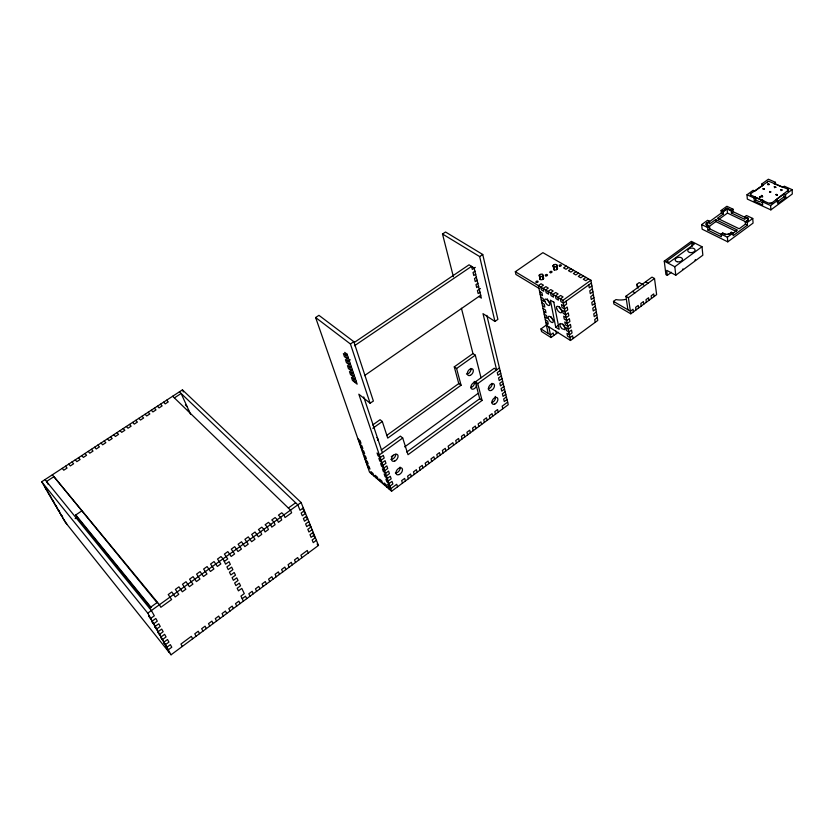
<?xml version="1.0" encoding="UTF-8"?>
<svg xmlns="http://www.w3.org/2000/svg" width="834" height="834" viewBox="0 0 834 834"><rect width="100%" height="100%" fill="white"/><g stroke="black" fill="none" stroke-linecap="round" stroke-linejoin="round"><path stroke-width="1.25" d="M745.273 222.011L748.213 220.082L747.879 218.028L748.181 219.613L745.273 222.011L745.429 224.158L739.195 228.766L717.417 218.279L723.286 213.994L723.099 211.867L727.123 208.948L731.262 210.898L731.428 213.024L744.908 219.405L744.991 216.6L746.482 215.506L752.758 218.456L753.071 223.095L727.769 241.85L702.134 229.173L701.675 224.586L707.566 220.312L709.213 221.114L709.765 223.846L715.666 219.55L737.433 230.069L732.2 233.947M748.369 219.759L748.223 218.821M556.726 269.622L557.519 268.569L556.445 264.67A1.991 1.241 -10.7 0 0 553.651 264.889L553.088 265.493L553.672 268.538A1.991 1.251 -10.7 0 0 554.078 269.726L553.567 266.713M706.481 223.283L706.606 224.992M748.265 219.488L748.296 219.947M750.391 193.978L750.85 195.073L768.239 202.985L770.303 203.235L772.399 202.516L788.526 190.058L787.671 189.068L768.5 181.166L750.61 193.738L750.475 195.25M542.955 275.522L542.027 276.398A1.991 1.251 -11.2 0 1 539.65 276.471L539.337 276.252A1.991 1.251 -11.2 0 1 539.348 274.98L539.661 274.678A1.991 1.251 -11.2 0 1 542.444 274.355L542.757 274.584A1.991 1.251 -11.2 0 1 542.955 275.522L543.559 278.566L543.049 279.202L542.361 276.2M706.429 223.366L709.213 221.114M553.672 268.538L554.224 267.943L553.651 264.889M553.088 265.493A1.991 1.241 -10.7 0 0 553.495 266.682L553.88 266.849A1.991 1.241 -10.7 0 0 556.278 266.463L556.935 265.525L556.476 264.68M781.833 190.548L781.468 189.975L780.968 190.632M769.511 192.164L770.72 192.237M762.286 196.355L761.942 195.802L761.452 196.438M768.865 184.804L768.51 184.241L767.822 184.741M750.548 193.79L750.464 194.374M709.254 221.573L706.273 224.627L707.055 225.795L709.578 226.712L707.357 225.972M785.555 194.489L785.701 197.679L777.778 203.559L777.611 200.368L776.173 199.722L784.116 193.853L785.555 194.489L792.112 189.641L784.252 186.19L783.105 187.514M171.064 654.794L318.494 545.415L301.095 502.495L182.427 389.864L41.7 481.75L65.333 522.293L171.064 654.794L147.754 613.157L41.7 481.75M391.605 491.226L358.828 394.19L370.098 403.208L373.382 401.05L353.824 341.679L318.942 315.335L315.617 317.525L369.545 472.2L391.605 491.226L508.271 404.688L486.837 315.367M625.239 299.479A15.929 10.206 -8.2 0 1 615.951 299.594L613.49 301.387L613.897 303.972L630.785 313.803L656.629 294.642L654.513 278.504L651.99 277.117L625.896 296.258L627.919 309.768M761.984 186.065L761.849 183.96L763.235 185.023L754.551 191.351L753.175 190.277L747.003 194.76L747.306 199.076L770.866 209.887L792.3 193.988L792.112 189.641M752.758 218.456L747.274 222.511L747.452 225.117L733.169 235.699L732.961 233.093L731.262 232.259L729.552 234.01M729.562 234L731.262 232.259M316.42 540.286L313.25 542.632L312.177 539.994L315.346 537.649L313.907 536.252M507.03 399.538L504.289 401.561L503.663 398.975L506.415 396.942M667.304 275.345L666.689 270.331L675.801 275.21L702.854 255.204L702.009 246.728L691.376 241.349L664.26 261.146L665.918 274.605L667.304 275.345L671.443 272.301M727.769 241.85L727.384 237.221L732.961 233.093M770.866 209.887L770.626 205.539L777.611 200.368M777.017 202.037L783.95 196.897L784.137 194.312M242.204 598.676L245.53 596.206L246.708 598.676M507.656 402.113L502.172 406.168L502.798 408.743M505.164 391.74L502.402 393.773L503.038 396.379L505.79 394.346M701.675 224.586L707.743 227.567L707.993 230.153L721.379 236.762L721.16 234.156L722.682 233.03C724.475 235.313 732.127 233.666 727.582 234.323M747.639 220.885L747.952 218.518M597.3 317.618L594.736 319.505L595.215 322.32M503.903 386.507L501.14 388.54L501.776 391.156L504.539 389.134M312.114 529.663L308.914 532.009L307.819 529.329L311.03 526.984L309.581 525.587M630.785 313.803L628.398 297.686L654.513 278.504M546.468 325.364L570.487 340.481L597.78 320.433L590.931 280.255L542.892 252.66L515.329 271.728L515.912 274.438L538.941 288.345M762.641 199.545L759.555 201.807L755.802 200.097L754.322 201.182L762.672 205.008L762.474 201.818L763.694 200.921L755.281 197.543M761.254 202.579L763.308 201.067M313.198 532.332L310.008 534.677L311.092 537.346L314.272 535.001L312.833 533.604M675.801 275.21L674.81 266.744L702.009 246.728M691.74 242.819L666.72 261.105L669.222 262.439L694.263 244.101L691.74 242.819L692.116 246.437M502.641 381.232L499.858 383.265L500.494 385.902L503.277 383.869M406.773 452.059L479.696 398.725L475.359 381.899L494.218 368.253L496.626 369.91L483.011 313.657L494.948 321.444L497.888 319.37L482.74 254.485L445.533 232.008L442.5 234.01L453.404 276.794M754.322 201.182L754.113 198.002L755.333 197.116M761.849 183.96L768.375 179.206L775.443 182.312L774.035 183.824M637.186 286.906L636.811 284.331L639.23 282.559L643.712 285.051M309.935 524.294L306.724 526.64L305.619 523.94L308.841 521.594M596.81 314.793L594.246 316.67L593.756 313.834L596.331 311.958M475.359 381.899L477.746 383.598L482.073 400.445L408.014 454.697L402.707 437.996L400.403 436.13L381.148 450.068M501.37 375.915L498.576 377.948L499.222 380.606L502.005 378.573M391.271 456.657L393.335 455.156M404.678 446.888L477.83 393.575M595.841 309.112L593.266 310.988L592.776 308.132L595.361 306.255M707.743 227.567L715.843 221.563L715.666 219.55M718.574 219.561L727.467 213.077L727.123 208.948M731.262 210.898L732.982 209.157L726.873 206.279L721.097 210.481L721.327 213.066L708.848 222.136M707.993 230.153L709.776 228.85L709.578 226.712M731.428 213.024L733.19 211.742L732.982 209.157M500.077 370.567L497.283 372.6L497.929 375.279L500.723 373.246M594.871 303.388L592.286 305.265L591.786 302.388L594.381 300.511M723.099 211.867L722.755 211.263L727.05 208.146L731.501 210.241M722.797 211.721L727.05 208.146M707.743 226.358L707.451 223.262L709.567 221.719M547.177 324.457L540.985 328.919L541.516 331.494L550.993 337.52L558.217 332.266M306.631 516.152L303.399 518.508L304.514 521.229L307.736 518.873L306.286 517.487M303.295 507.916L300.042 510.272L297.821 504.851L179.414 391.834M593.891 297.613L591.285 299.5L590.785 296.602L593.391 294.715M402.707 437.996L379.345 454.937L377.062 453.018L377.969 455.677L380.241 457.585L383.306 455.364L384.193 458.012L381.138 460.232L378.865 458.314L379.751 460.952L382.024 462.87L385.079 460.649L385.954 463.277L382.91 465.497L380.638 463.579L381.524 466.185L383.796 468.114L386.83 465.893L387.706 468.499L384.672 470.72L382.41 468.791L383.286 471.387L385.548 473.316L388.571 471.095L389.447 473.681L386.423 475.901L384.161 473.973L385.037 476.548L387.299 478.476L390.312 476.266L391.167 478.831L388.164 481.051L385.913 479.123L386.778 481.677L389.03 483.605L392.022 481.395L392.877 483.949L389.885 486.159L387.643 484.22L389.353 489.297M477.746 383.598L499.441 367.877M553.755 301.95L559.197 329.357L555.725 327.199L558.332 325.312M461.421 308.257L472.972 353.564L454.28 366.866L456.584 368.513L461.066 385.235L387.737 438.1L382.295 421.504L380.064 419.711L372.683 424.975M592.901 291.806L590.284 293.693L589.784 290.774L592.401 288.887M147.754 613.157L301.095 502.495M224.294 561.438L227.745 558.947L224.409 554.078L227.849 551.608L231.174 556.466L234.604 553.984L231.279 549.137L234.698 546.666L238.024 551.514L241.433 549.053L238.117 544.206L241.516 541.756L244.842 546.593L248.23 544.143L244.915 539.306L248.303 536.867L251.618 541.693L254.995 539.254L251.691 534.438L255.058 532.009L258.363 536.815L261.73 534.385L260.562 531.748L258.425 529.58L261.782 527.161L263.919 529.319L265.076 531.956L268.423 529.538L267.276 526.9L265.129 524.753L268.475 522.345L270.623 524.492L271.759 527.13L275.095 524.722L273.959 522.084L271.801 519.947L275.126 517.549L277.284 519.676L278.42 522.324L281.725 519.926L280.61 517.278L278.441 515.162L281.756 512.774L283.925 514.891L285.04 517.539L291.629 512.774L290.524 510.127L172.669 396.244M591.9 285.958L589.284 287.845L588.773 284.905M386.569 435.536L458.773 383.577L454.28 366.866M149.411 608.101L157.449 602.315M288.356 508.021L295.643 502.766M570.487 340.481L562.867 300.355L590.931 280.255M591.4 283.018L563.388 303.117L560.907 301.616L560.375 298.853L563.054 296.935L560.573 295.455L557.894 297.363L558.426 300.115L555.955 298.624L555.423 295.872L558.102 293.964L555.642 292.494L552.963 294.392L553.495 297.144L551.045 295.663L550.513 292.922L553.182 291.014L550.732 289.554L548.063 291.441L548.605 294.193L546.176 292.724L545.634 289.982L548.303 288.095L545.874 286.635L543.205 288.522L543.758 291.254L541.349 289.825L540.786 287.063L543.455 285.186L541.047 283.748L538.389 285.614L548.115 333.454M372.777 428.29L382.295 421.504M456.584 368.513L475.297 355.169L472.972 353.564M585.906 277.368L583.279 279.244L585.791 280.693L588.418 278.806M580.923 274.511L578.306 276.367L580.787 277.805L583.414 275.939M575.981 271.665L573.365 273.521L575.825 274.949L578.452 273.083M571.071 268.85L568.454 270.696L570.904 272.103L573.521 270.258M566.192 266.046L563.586 267.881L566.015 269.288L568.632 267.443M554.151 269.757L553.495 266.682M356.441 381.18L354.815 382.306L344.713 352.375L347.08 354.21L357.161 384.161L352.469 380.45L351.479 377.51L353.824 379.366L355.451 378.24M364.479 375.613L480.832 295.142M354.46 375.279L352.824 376.405L350.478 374.56L349.477 371.599L351.823 373.444L353.46 372.318M480.394 288.522L477.423 290.576L478.143 293.547L480.123 292.181M352.459 369.347L350.822 370.473L348.466 368.628L347.455 365.646L349.811 367.481L351.458 366.355M477.965 283.216L475.974 284.592L476.694 287.584L478.685 286.218M350.447 363.363L348.8 364.489L346.444 362.654L345.422 359.642L347.778 361.476L350.259 359.788M476.516 277.19L474.515 278.556L475.244 281.579L477.246 280.214M475.787 274.157L473.785 275.533L473.045 272.489L475.057 271.113M347.403 354.294L345.735 355.42L343.379 353.595L344.4 356.629L346.756 358.453L348.414 357.327M475.328 267.38L472.305 269.434L471.564 266.369L354.481 345.745M315.617 317.525L350.426 343.983L353.824 341.679M442.5 234.01L479.654 256.57L482.74 254.485M354.252 342.493L469.042 264.805L474.087 267.933L481.354 298.113L478.862 296.508M150.839 607.83L77.155 517.299L75.8 514.922L82.274 510.575M75.133 518.654L77.155 517.299M174.379 397.891L181.124 393.481L190.663 414.394M543.111 279.161L542.642 279.453A1.991 1.251 -11.2 0 1 540.265 279.515L539.952 279.296A1.991 1.251 -11.2 0 1 539.963 278.024M774.432 187.285C775.14 186.263 775.193 187.337 774.452 187.744M769.907 203.267L770.929 203.611L771.804 202.86M767.614 181.416L767.53 181.927M724.61 233.979L725.601 234.761M553.922 269.663L554.464 269.893A1.991 1.251 -10.7 0 0 556.862 269.507L556.278 266.463M774.296 183.626L782.011 187.024M774.181 186.535L776.11 187.379M783.95 196.897L785.701 197.679M747.003 194.76L754.113 198.002M762.474 201.818L770.626 205.539M744.991 216.6L747.921 218.498M727.092 208.604L731.533 210.7M745.023 217.059L747.723 218.362M733.19 211.742L747.472 218.55M747.535 220.332L747.691 217.893M727.467 213.077L747.274 222.511M721.097 210.481L722.755 211.263M745.429 224.158L747.452 225.117M721.327 213.066L723.286 213.994M715.843 221.563L736.453 231.539M709.307 226.921L706.544 224.919M721.16 234.156L727.384 237.221M709.776 228.85L722.067 234.886M706.878 225.243L709.254 226.462M664.26 261.146L674.81 266.744M645.526 281.871L648.039 283.258M632.474 291.431L634.976 292.849M625.896 296.258L628.398 297.686M613.49 301.387L630.4 311.207L633.016 309.268L633.402 311.864M515.329 271.728L562.867 300.355M553.891 302.273L550.377 300.157L555.725 327.199M539.567 291.441L541.975 292.901L542.517 295.611L540.119 294.152M540.713 297.05L543.101 298.509L543.685 301.387L541.297 299.927M541.881 302.794L544.268 304.254L544.842 307.12L542.465 305.651M543.038 308.497L545.426 309.967L545.999 312.802L543.622 311.332M544.195 314.157L546.572 315.638L547.135 318.452L544.769 316.972M545.342 319.787L547.709 321.267L548.272 324.061L545.905 322.581M540.985 328.919L550.471 334.945L553.192 332.974L553.703 335.549M458.773 383.577L461.066 385.235M479.696 398.725L482.073 400.445M540.203 279.473L539.348 274.98M788.088 189.308L788.339 190.006M357.901 438.788L360.09 440.633L361.007 443.261L358.808 441.415M359.725 444.032L361.914 445.877L362.821 448.483L360.632 446.638M361.539 449.234L363.728 451.09L364.625 453.675L362.446 451.819M363.343 454.405L365.521 456.261L366.418 458.825L364.239 456.969M365.125 459.534L367.304 461.39L368.19 463.944L366.022 462.088M366.908 464.621L369.076 466.487L369.962 469.021L367.794 467.155M388.498 486.764L390.75 488.693L396.713 484.283L397.557 486.816M564.879 327.074L562.7 323.988M302.961 509.282L304.41 510.669L301.168 513.025L302.283 515.777L305.525 513.421L304.076 512.024M185.377 404.917L187.097 406.575M187.765 410.14L189.474 411.798M317.066 544.018L318.494 545.415M166.581 400.216L168.28 401.884L165.226 403.885L163.527 402.207M160.462 404.209L162.15 405.887L159.085 407.899L157.397 406.21M154.321 408.222L156 409.911L152.914 411.923L151.235 410.234M148.15 412.246L149.828 413.945L146.732 415.968L145.053 414.269M141.947 416.291L143.625 418.001L140.508 420.034L138.84 418.324M135.733 420.357L137.391 422.077L134.264 424.12L132.606 422.4M129.478 424.433L131.136 426.164L127.998 428.217L126.351 426.487M123.203 428.53L124.85 430.281L121.701 432.335L120.054 430.594M116.906 432.648L118.543 434.399L115.373 436.474L113.737 434.712M110.578 436.787L112.204 438.548L109.025 440.623L107.398 438.851M104.219 440.936L105.835 442.708L102.645 444.793L101.029 443.01M97.828 445.095L99.444 446.888L96.233 448.984L94.628 447.191M91.417 449.286L93.022 451.09L89.801 453.196L88.206 451.382M84.985 453.488L86.569 455.301L83.337 457.418L81.753 455.604M78.511 457.71L80.095 459.534L76.853 461.661L75.269 459.826M72.016 461.953L73.59 463.787L70.327 465.925L68.763 464.079M65.5 466.216L67.064 468.062L63.78 470.209L62.227 468.354M52.365 474.786L159.44 604.723L160.847 607.298L171.627 599.521L168.228 594.548L171.804 591.973L175.192 596.936L178.757 594.361L175.38 589.398L178.935 586.834L182.312 591.786L185.857 589.221L182.479 584.28L186.024 581.725L189.401 586.667L192.925 584.113L189.558 579.182L193.081 576.648L196.449 581.569L199.952 579.036L196.595 574.115L200.097 571.592L203.465 576.502L206.957 573.98L203.6 569.069L207.093 566.557L210.439 571.457L213.921 568.944L210.564 564.045L214.046 561.553L217.382 566.432L220.843 563.93L217.507 559.051L220.958 556.57L223.043 558.822L225.607 564.17L229.048 561.678L230.34 564.399L226.921 566.891L228.224 569.601L231.643 567.11L232.874 569.685L229.454 572.176L230.81 574.98L234.208 572.499L235.49 575.179L232.092 577.66L233.374 580.318L236.762 577.847L238.024 580.495L234.656 582.976L235.928 585.614L239.295 583.143L240.546 585.781L237.19 588.251L238.451 590.868L241.797 588.397L244.289 593.62L240.953 596.081L243.382 601.137M157.209 602.878L53.908 476.662L46.548 481.468L48.33 484.544M75.8 514.922L151.131 607.433M45.015 479.581L151.392 610.53L154.321 615.794L150.693 618.421L148.733 615.982L152.195 621.101L155.802 618.474L157.292 621.142L153.685 623.759L151.725 621.32L155.176 626.417L158.762 623.801L160.232 626.449L156.656 629.055L154.697 626.615L158.126 631.692L161.702 629.086L163.162 631.703L159.596 634.32L157.636 631.87L161.056 636.926L164.611 634.32L166.06 636.926L162.515 639.522L160.555 637.082L163.964 642.117L167.498 639.511L168.937 642.097L165.403 644.692L163.454 642.243L166.842 647.267L170.365 644.661L171.783 647.226L168.28 649.822L166.32 647.372L169.104 652.344M44.682 486.858L47.726 491.362L46.193 489.464M47.705 492.05L50.738 496.532L49.206 494.635M50.707 497.2L53.73 501.672L52.198 499.764M53.689 502.318L56.702 506.77L55.169 504.862M56.649 507.395L59.652 511.836L58.119 509.918M59.589 512.441L62.581 516.861L61.049 514.943M62.498 517.445L66.866 524.221M182.281 646.465L180.947 644.036L191.34 636.342L192.644 638.781M196.084 636.227L194.791 633.788L198.231 631.244L199.514 633.684M202.943 631.14L201.661 628.7L205.081 626.167L206.352 628.607M209.761 626.084L208.5 623.634L211.909 621.111L213.16 623.561M216.548 621.049L215.308 618.599L218.696 616.086L219.936 618.536M223.303 616.034L222.073 613.584L225.451 611.082L226.671 613.532M230.028 611.041L228.818 608.591L232.175 606.099L233.384 608.559M236.72 606.078L235.522 603.618L238.868 601.147L240.056 603.607M250.012 596.216L248.845 593.756L252.16 591.296L253.317 593.766M256.611 591.327L255.465 588.856L258.759 586.417L259.906 588.887M263.179 586.448L262.043 583.977L265.327 581.548L266.453 584.019M269.726 581.6L268.6 579.13L271.863 576.711L272.979 579.182M182.427 389.864L183.376 391.938M276.231 576.774L275.116 574.292L278.368 571.884L279.473 574.365M282.705 571.968L281.611 569.486L284.842 567.089L285.937 569.58M289.148 567.183L288.074 564.701L291.295 562.314L292.369 564.806M295.57 562.429L294.506 559.937L297.707 557.56L298.77 560.052M301.96 557.685L300.907 555.194L307.277 550.471L308.319 552.973M373.893 475.943L373.017 473.431L370.838 471.554L371.714 474.066M376.071 477.83L375.206 475.307L377.395 477.194L378.261 479.717M380.46 481.625L379.595 479.091L381.816 480.999L382.67 483.522M384.891 485.44L384.036 482.917L386.257 484.835L387.122 487.358M363.718 396.921L382.41 452.706M350.426 343.983L370.098 403.208M402.499 483.147L401.665 480.613L404.626 478.414L405.449 480.957M408.399 478.768L407.576 476.224L410.526 474.046L411.339 476.589M414.279 474.41L413.476 471.867L416.406 469.688L417.208 472.232M420.127 470.063L419.335 467.52L422.265 465.362L423.046 467.905M425.955 465.737L425.173 463.193L428.082 461.046L428.864 463.589M431.762 461.442L430.99 458.888L433.888 456.751L434.65 459.294M437.537 457.157L436.776 454.603L439.508 452.591L440.258 455.135M443.125 453.008L442.385 450.454L445.252 448.327L445.992 450.881M448.859 448.755L448.119 446.2L452.883 442.677L453.613 445.231M456.448 443.125L455.729 440.571L458.575 438.465L459.294 441.019M462.119 438.913L461.411 436.359L464.09 434.378L464.788 436.933M467.613 434.848L466.915 432.283L469.73 430.198L470.418 432.763M473.232 430.678L472.544 428.113L475.349 426.038L476.026 428.603M478.82 426.528L478.153 423.964L480.947 421.889L481.614 424.454M484.398 422.39L483.73 419.825L486.514 417.771L487.171 420.336M489.944 418.272L489.287 415.707L492.06 413.654L492.706 416.229M475.297 355.169L481.041 377.823M495.469 414.175L494.823 411.61L497.585 409.567L498.221 412.132M479.654 256.57L494.948 321.444M539.661 274.678L540.067 276.711M548.835 326.855L550.993 337.52M542.444 274.355L543.153 277.472M542.434 276.158L543.049 279.202M555.903 331.004L556.414 333.579M553.88 266.849L554.464 269.893M556.904 265.202L557.519 268.569M556.726 264.91L557.414 268.902M556.612 266.171L557.195 269.226M566.067 301.189L566.62 304.129L563.951 306.057L561.47 304.546L562.022 307.475L564.503 308.987L567.172 307.058L567.725 309.977L565.056 311.895L562.585 310.384L563.138 313.292L565.608 314.804L568.267 312.886L568.819 315.773L566.161 317.702L563.69 316.18L564.243 319.068L566.713 320.579L569.361 318.661L569.893 321.538L567.256 323.456L564.795 321.934L565.337 324.791L567.798 326.323L570.435 324.395L570.977 327.251L568.34 329.169L565.89 327.647L566.432 330.483L568.882 332.015L571.509 330.097L572.041 332.933L569.424 334.851L566.974 333.319L567.506 336.133L569.956 337.666L572.572 335.748L573.104 338.562M635.998 309.935L635.623 307.339L638.229 305.411L638.594 308.007M641.19 306.088L640.825 303.493L643.41 301.574L643.775 304.17M646.36 302.252L645.996 299.656L648.581 297.748L648.935 300.344M651.5 298.436L651.156 295.841L653.72 293.933L654.064 296.539M706.356 223.502L706.596 226.024M706.304 223.637L706.502 225.263M707.107 222.647L707.441 226.212M706.961 222.761L707.305 226.316M706.825 222.876L707.055 226.556M706.606 223.116L706.94 226.681M706.513 223.241L706.669 225.899M722.682 233.03L724.788 234.062M729.197 233.749L728.999 233.854M748.244 219.509L748.14 220.186M747.431 217.747L747.598 218.279M750.496 194.843L750.725 195.458M755.802 200.097L755.25 197.074M772.399 202.516L772.284 203.069M771.46 202.996L771.304 203.517M775.443 182.312L775.557 184.543M788.38 189.62L788.432 190.976M788.37 190.59L788.255 191.226M787.994 189.245L788.109 189.777M788.151 190.84L788.088 191.393M787.786 189.12L787.921 189.641M636.811 284.331A15.929 10.206 -8.2 0 1 638.114 288.168M543.361 277.628A1.991 1.251 -11.2 0 1 543.559 278.566M556.622 267.547A1.991 1.251 -10.7 0 1 557.018 267.714M549.783 302.773A3.816 1.678 54.2 0 1 547.344 298.874M561.605 309.977A3.847 1.71 53.9 0 1 559.395 306.829M553.213 319.808A3.732 1.616 53.9 0 1 551.066 316.764M476.475 383.046A3.847 2.439 -54.7 0 1 476.756 383.671M476.725 385.318A3.847 2.439 -54.7 0 1 472.524 389.217A3.847 2.439 -54.7 0 1 471.45 385.037A3.847 2.439 -54.7 0 1 476.016 382.587M376.843 437.61A4.055 2.658 -50.8 0 1 377.76 440.362M474.181 381.409A3.847 2.45 -54.7 0 1 473.889 385.016A3.847 2.45 -54.7 0 1 470.73 387.539M470.939 368.43A3.878 2.492 -55 0 1 469.803 372.287A3.878 2.492 -55 0 1 466.456 373.976M495.156 396.358A3.909 2.429 -54.8 0 1 494.823 400.018A3.909 2.429 -54.8 0 1 491.633 402.603M492.039 383.296A3.941 2.471 -55 0 1 488.213 388.936M400.101 467.082A4.087 2.596 -50.8 0 1 398.986 471.012A4.087 2.596 -50.8 0 1 395.358 472.951M395.796 454.322A4.107 2.648 -51 0 1 390.896 459.43M695.525 259.676A3.659 2.273 -6 0 1 694.972 260.198M683.036 268.913A3.67 2.304 -6.3 0 1 682.473 269.434M559.812 324.145L560.229 326.292L561.918 328.679L564.785 329.691C565.556 327.116 563.013 323.78 560.396 323.488L559.812 324.145M776.131 194.437L777.215 194.687L776.131 194.437M776.152 194.906L777.236 195.146L776.152 194.906M780.864 189.662L781.948 189.902L780.864 189.662M769.626 191.528L770.699 191.768L769.626 191.528M759.638 197.262L760.608 197.491L759.638 197.262M761.359 195.479L762.391 195.719L761.359 195.479M760.587 197.022L759.482 196.96L760.587 197.022M761.671 196.543L762.651 196.761L761.671 196.543M763.173 188.64L764.236 188.891L763.173 188.64M763.204 189.109L764.267 189.349L763.204 189.109M767.916 183.928L768.979 184.168L767.916 183.928M536.398 282.465A1.105 0.698 -11.4 0 0 538.086 281.704A1.105 0.698 -11.4 0 0 536.491 281.235A1.105 0.698 -11.4 0 0 536.398 282.465M545.811 275.856A1.105 0.688 -11.1 0 0 547.49 275.105A1.105 0.688 -11.1 0 0 545.895 274.636A1.105 0.688 -11.1 0 0 545.811 275.856M550.357 272.666A1.095 0.688 -10.9 0 0 552.025 271.915A1.095 0.688 -10.9 0 0 550.44 271.457A1.095 0.688 -10.9 0 0 550.357 272.666M559.656 266.14A1.095 0.688 -10.6 0 0 561.324 265.4A1.095 0.688 -10.6 0 0 559.729 264.941A1.095 0.688 -10.6 0 0 559.656 266.14M548.449 318.63A3.732 1.616 53.9 0 0 552.869 322.477A3.732 1.616 53.9 0 0 550.836 317.17A3.732 1.616 53.9 0 0 548.449 318.63M544.936 301.533A3.816 1.668 54.3 0 0 549.45 305.421A3.816 1.668 54.3 0 0 547.365 299.959A3.816 1.668 54.3 0 0 544.936 301.533M556.737 308.726A3.857 1.699 54 0 0 561.324 312.698A3.857 1.699 54 0 0 559.28 307.214A3.857 1.699 54 0 0 556.737 308.726M470.251 375.383A3.889 2.492 -55 0 0 472.961 369.41A3.889 2.492 -55 0 0 467.728 371.672A3.889 2.492 -55 0 0 470.251 375.383M494.771 404.063A3.92 2.429 -54.8 0 0 497.533 398.058A3.92 2.429 -54.8 0 0 492.321 400.424A3.92 2.429 -54.8 0 0 494.771 404.063M491.362 390.395A3.951 2.471 -55 0 0 494.145 384.328A3.951 2.471 -55 0 0 488.891 386.674A3.951 2.471 -55 0 0 491.362 390.395M399.257 474.525A4.097 2.596 -50.9 0 0 402.04 468.354A4.097 2.596 -50.9 0 0 396.369 471.012A4.097 2.596 -50.9 0 0 399.257 474.525M394.816 461.004A4.118 2.638 -51 0 0 397.62 454.78A4.118 2.638 -51 0 0 391.886 457.418A4.118 2.638 -51 0 0 394.816 461.004M689.697 252.483A3.67 2.273 -6.1 0 0 695.066 250.023A3.67 2.273 -6.1 0 0 689.457 248.553A3.67 2.273 -6.1 0 0 689.697 252.483M677.114 261.72A3.69 2.294 -6.4 0 0 682.514 259.249A3.69 2.294 -6.4 0 0 676.916 257.748A3.69 2.294 -6.4 0 0 677.114 261.72"/></g></svg>
